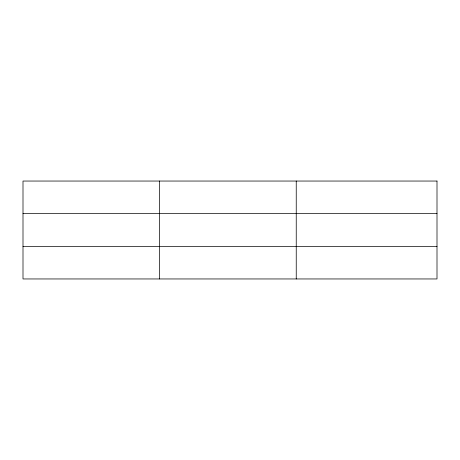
<?xml version="1.0" encoding="UTF-8"?>
<svg xmlns="http://www.w3.org/2000/svg" width="460" height="460" viewBox="0 0 460 460"><rect width="100%" height="100%" fill="white"/><g stroke="black" fill="none" stroke-linecap="round" stroke-linejoin="round"><path stroke-width="0.69" d="M159.62 278.955L159.62 181.044M296.24 278.955L296.24 181.044M23 213.354L437 213.354M23 246.646L437 246.646M437 181.044L437 278.955L23 278.955L23 181.044L437 181.044"/></g></svg>
